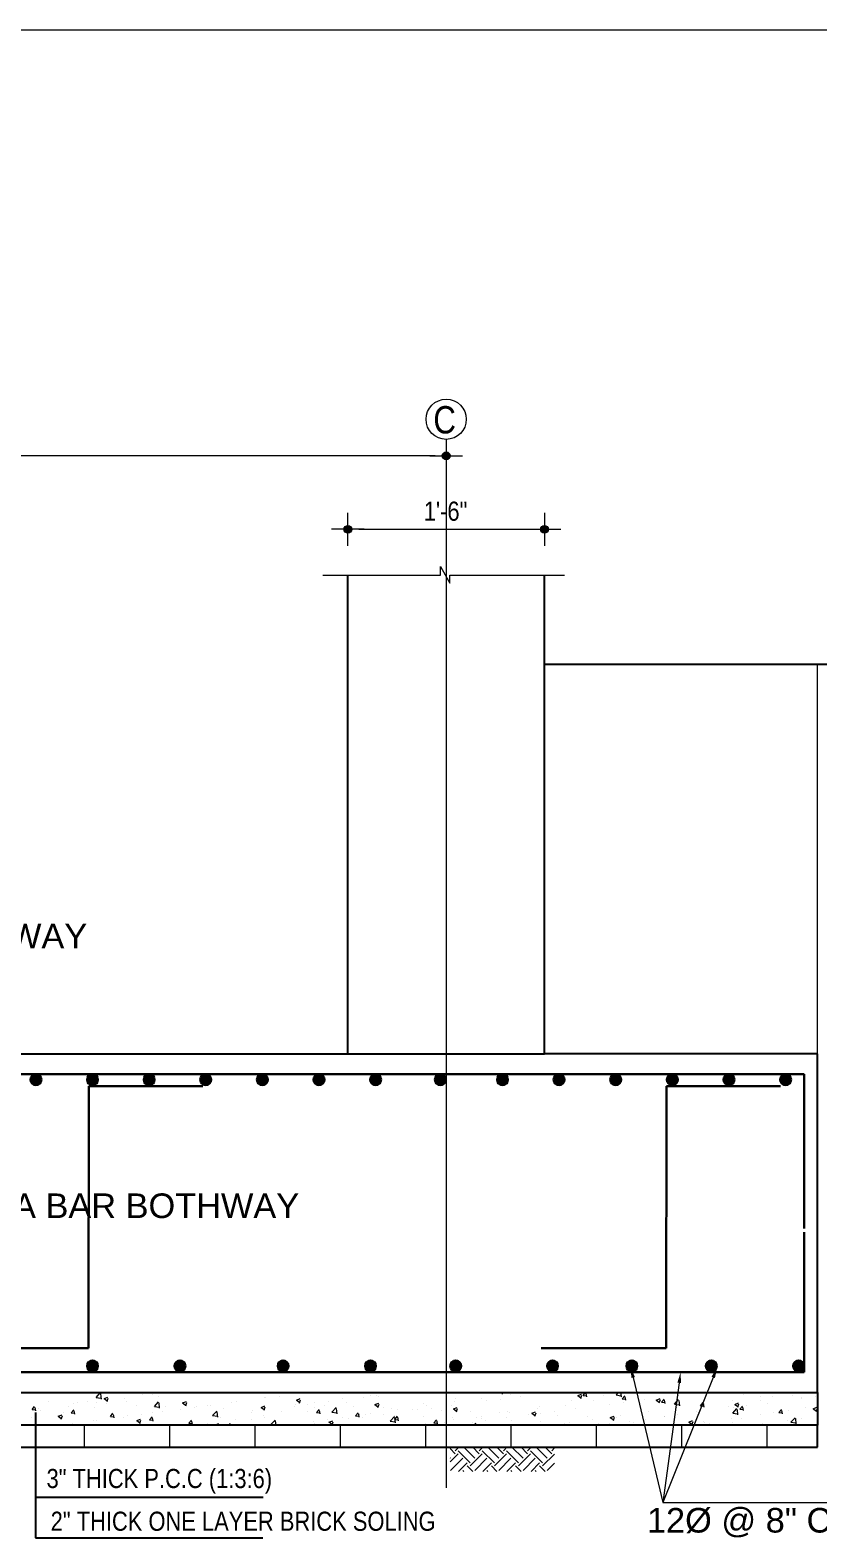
# Model space of a CAD drawing. Header units: inches. Extents: x 57837 to 133168, y 6972 to 27776.
# Drawn here: x 69598 to 69886, y 18331 to 18882 of the extents above; entities that cross this region are included whole.
import ezdxf

# ---------------------------------------------------------------- set-up
doc = ezdxf.new("R2010")
doc.units = ezdxf.units.IN
doc.header["$MEASUREMENT"] = 0
for name, color, linetype, lineweight in [('0.15L', 210, 'Continuous', 15), ('DIM', 2, 'Continuous', 13), ('HACTH', 153, 'Continuous', 5), ('HATCH', 74, 'Continuous', 5), ('ROD', 1, 'Continuous', 40), ('rod position', 1, 'Continuous', 30), ('wall line', 20, 'Continuous', 50)]:
    doc.layers.add(name, color=color, linetype=linetype, lineweight=lineweight)
doc.layers.add('elevation', color=3, linetype='Continuous')
doc.layers.add('text', color=255, linetype='Continuous')
doc.styles.add('Arial', font='arial.ttf', dxfattribs={"height": 6.5})
doc.styles.get("Standard").update_dxf_attribs({"font": 'ARIALN.TTF', "height": 7})

msp = doc.modelspace()

# ---------------------------------------------------------------- hatches: boundary and pattern name
at = {"lineweight": 13}
h = msp.add_hatch(color=256, dxfattribs=at)
edge = h.paths.add_edge_path()
edge.add_arc((69750.32, 18726.61), 1.42, 0, 360)
h = msp.add_hatch(color=256, dxfattribs=at)
edge = h.paths.add_edge_path()
edge.add_arc((69714.32, 18699.7), 1.42, 0, 360)
h = msp.add_hatch(color=256, dxfattribs=at)
edge = h.paths.add_edge_path()
edge.add_arc((69786.32, 18699.7), 1.42, 0, 360)
at = {"layer": 'ROD'}
h = msp.add_hatch(color=5, dxfattribs=at)
h.set_gradient(color1=(0, 0, 255), one_color=1, tint=1, name='SPHERICAL')
h.paths.add_polyline_path([(69602.07, 18498.25, 1), (69598.07, 18498.25, 1)])
h = msp.add_hatch(color=5, dxfattribs=at)
h.set_gradient(color1=(0, 0, 255), one_color=1, tint=1, name='SPHERICAL')
h.paths.add_polyline_path([(69622.8, 18498.25, 1), (69618.8, 18498.25, 1)])
h = msp.add_hatch(color=5, dxfattribs=at)
h.set_gradient(color1=(0, 0, 255), one_color=1, tint=1, name='SPHERICAL')
h.paths.add_polyline_path([(69643.54, 18498.25, 1), (69639.54, 18498.25, 1)])
h = msp.add_hatch(color=5, dxfattribs=at)
h.set_gradient(color1=(0, 0, 255), one_color=1, tint=1, name='SPHERICAL')
h.paths.add_polyline_path([(69664.27, 18498.25, 1), (69660.27, 18498.25, 1)])
h = msp.add_hatch(color=5, dxfattribs=at)
h.set_gradient(color1=(0, 0, 255), one_color=1, tint=1, name='SPHERICAL')
h.paths.add_polyline_path([(69685.01, 18498.25, 1), (69681.01, 18498.25, 1)])
h = msp.add_hatch(color=5, dxfattribs=at)
h.set_gradient(color1=(0, 0, 255), one_color=1, tint=1, name='SPHERICAL')
h.paths.add_polyline_path([(69705.74, 18498.25, 1), (69701.74, 18498.25, 1)])
h = msp.add_hatch(color=5, dxfattribs=at)
h.set_gradient(color1=(0, 0, 255), one_color=1, tint=1, name='SPHERICAL')
h.paths.add_polyline_path([(69726.47, 18498.25, 1), (69722.47, 18498.25, 1)])
h = msp.add_hatch(color=5, dxfattribs=at)
h.set_gradient(color1=(0, 0, 255), one_color=1, tint=1, name='SPHERICAL')
h.paths.add_polyline_path([(69750.21, 18498.25, 1), (69746.21, 18498.25, 1)])
h = msp.add_hatch(color=5, dxfattribs=at)
h.set_gradient(color1=(0, 0, 255), one_color=1, tint=1, name='SPHERICAL')
h.paths.add_polyline_path([(69772.94, 18498.25, 1), (69768.94, 18498.25, 1)])
h = msp.add_hatch(color=5, dxfattribs=at)
h.set_gradient(color1=(0, 0, 255), one_color=1, tint=1, name='SPHERICAL')
h.paths.add_polyline_path([(69793.68, 18498.25, 1), (69789.68, 18498.25, 1)])
h = msp.add_hatch(color=5, dxfattribs=at)
h.set_gradient(color1=(0, 0, 255), one_color=1, tint=1, name='SPHERICAL')
h.paths.add_polyline_path([(69814.41, 18498.25, 1), (69810.41, 18498.25, 1)])
h = msp.add_hatch(color=5, dxfattribs=at)
h.set_gradient(color1=(0, 0, 255), one_color=1, tint=1, name='SPHERICAL')
h.paths.add_polyline_path([(69835.14, 18498.25, 1), (69831.14, 18498.25, 1)])
h = msp.add_hatch(color=5, dxfattribs=at)
h.set_gradient(color1=(0, 0, 255), one_color=1, tint=1, name='SPHERICAL')
h.paths.add_polyline_path([(69855.88, 18498.25, 1), (69851.88, 18498.25, 1)])
h = msp.add_hatch(color=5, dxfattribs=at)
h.set_gradient(color1=(0, 0, 255), one_color=1, tint=1, name='SPHERICAL')
h.paths.add_polyline_path([(69876.61, 18498.25, 1), (69872.61, 18498.25, 1)])
h = msp.add_hatch(color=5, dxfattribs=at)
h.set_gradient(color1=(0, 0, 255), one_color=1, tint=1, name='SPHERICAL')
h.paths.add_polyline_path([(69622.8, 18393.48, 1), (69618.8, 18393.48, 1)])
h = msp.add_hatch(color=5, dxfattribs=at)
h.set_gradient(color1=(0, 0, 255), one_color=1, tint=1, name='SPHERICAL')
h.paths.add_polyline_path([(69654.8, 18393.48, 1), (69650.8, 18393.48, 1)])
h = msp.add_hatch(color=5, dxfattribs=at)
h.set_gradient(color1=(0, 0, 255), one_color=1, tint=1, name='SPHERICAL')
h.paths.add_polyline_path([(69692.61, 18393.48, 1), (69688.61, 18393.48, 1)])
h = msp.add_hatch(color=5, dxfattribs=at)
h.set_gradient(color1=(0, 0, 255), one_color=1, tint=1, name='SPHERICAL')
h.paths.add_polyline_path([(69724.61, 18393.48, 1), (69720.61, 18393.48, 1)])
h = msp.add_hatch(color=5, dxfattribs=at)
h.set_gradient(color1=(0, 0, 255), one_color=1, tint=1, name='SPHERICAL')
h.paths.add_polyline_path([(69755.83, 18393.48, 1), (69751.83, 18393.48, 1)])
h = msp.add_hatch(color=5, dxfattribs=at)
h.set_gradient(color1=(0, 0, 255), one_color=1, tint=1, name='SPHERICAL')
h.paths.add_polyline_path([(69791.27, 18393.48, 1), (69787.27, 18393.48, 1)])
h = msp.add_hatch(color=5, dxfattribs=at)
h.set_gradient(color1=(0, 0, 255), one_color=1, tint=1, name='SPHERICAL')
h.paths.add_polyline_path([(69820.32, 18393.48, 1), (69816.32, 18393.48, 1)])
h = msp.add_hatch(color=5, dxfattribs=at)
h.set_gradient(color1=(0, 0, 255), one_color=1, tint=1, name='SPHERICAL')
h.paths.add_polyline_path([(69849.38, 18393.48, 1), (69845.38, 18393.48, 1)])
h = msp.add_hatch(color=5, dxfattribs=at)
h.set_gradient(color1=(0, 0, 255), one_color=1, tint=1, name='SPHERICAL')
h.paths.add_polyline_path([(69881.38, 18393.48, 1), (69877.38, 18393.48, 1)])

# ---------------------------------------------------------------- linework, layer by layer
at = {"lineweight": 13}
for p, q in [((69750.32, 18732.61), (69750.32, 18720.61)), ((69744.32, 18726.61), (69756.32, 18726.61)), ((69714.32, 18693.7), (69714.32, 18705.7)), ((69786.32, 18705.7), (69786.32, 18693.7)), ((69720.32, 18699.7), (69708.32, 18699.7)), ((69780.32, 18699.7), (69792.32, 18699.7))]:
    msp.add_line(p, q, dxfattribs=at)
for centre in [(69750.32, 18726.61), (69714.32, 18699.7), (69786.32, 18699.7)]:
    msp.add_circle(centre, 1.42, dxfattribs=at)
at = {"layer": '0.15L', "lineweight": 18}
msp.add_circle((69750.32, 18739.98), 7.37, dxfattribs=at)
at = {"layer": 'DIM'}
for p, q in [((70374.39, 18882.41), (67752.73, 18882.41)), ((69746.32, 18726.61), (69084.78, 18726.61)), ((69718.32, 18699.7), (69782.32, 18699.7)), ((69705.19, 18682.89), (69748.29, 18682.89)), ((69748.29, 18682.89), (69748.29, 18686.04)), ((69748.29, 18686.04), (69751.69, 18680.02)), ((69751.69, 18680.02), (69751.69, 18682.89)), ((69751.69, 18682.89), (69793.63, 18682.89))]:
    msp.add_line(p, q, dxfattribs=at)
at = {"layer": 'DIM', "color": 3}
msp.add_line((69886.32, 18507.73), (69886.32, 18650.29), dxfattribs=at)
at = {"layer": 'DIM', "lineweight": 13}
for p, q in [((69818.79, 18389.23), (69829.72, 18343.52)), ((69848.11, 18389.26), (69829.72, 18343.52)), ((69835.65, 18387.25), (69829.72, 18343.52)), ((69829.72, 18343.52), (69912.96, 18343.52)), ((69829.72, 18343.52), (69912.96, 18343.52)), ((69829.72, 18343.52), (69912.96, 18343.52))]:
    msp.add_line(p, q, dxfattribs=at)
at = {"layer": 'DIM', "linetype": 'ByBlock', "lineweight": -3}
for p, q in [((69599.92, 18376.37), (69599.92, 18330.53)), ((69599.92, 18345.45), (69683.25, 18345.46)), ((69599.92, 18330.53), (69683.19, 18330.54))]:
    msp.add_line(p, q, dxfattribs=at)
at = {"layer": 'DIM', "lineweight": 13}
for points in [[(69818.14, 18389.07), (69817.86, 18393.12), (69819.44, 18389.38)], [(69834.99, 18387.34), (69836.18, 18391.21), (69836.31, 18387.16)], [(69847.49, 18389.51), (69849.6, 18392.97), (69848.73, 18389.01)]]:
    msp.add_solid(points, dxfattribs=at)
at = {"layer": 'elevation'}
for p, q in [((69714.32, 18507.73), (69714.32, 18682.89)), ((69786.32, 18507.73), (69786.32, 18682.89)), ((69786.32, 18650.29), (69950.09, 18650.29)), ((69116.78, 18507.73), (69714.32, 18507.73)), ((69714.32, 18507.73), (69786.32, 18507.73)), ((69886.32, 18507.73), (69786.32, 18507.73)), ((69886.32, 18383.73), (69886.32, 18507.73)), ((67907.78, 18383.73), (69886.32, 18383.73)), ((67907.78, 18383.73), (69886.32, 18383.73)), ((69886.32, 18383.73), (69886.32, 18371.73)), ((69886.31, 18371.73), (67907.78, 18371.73)), ((69886.32, 18371.73), (67907.78, 18371.73)), ((69886.32, 18363.73), (69886.31, 18371.73)), ((67907.78, 18363.73), (69886.32, 18363.73))]:
    msp.add_line(p, q, dxfattribs=at)
at = {"layer": 'HACTH', "lineweight": 0}
for p, q in [((69602.41, 18383.42), (69602.41, 18383.42)), ((69622.1, 18381.96), (69623.66, 18383.58)), ((69624.03, 18381.34), (69623.81, 18383.24)), ((69638.99, 18383.03), (69638.99, 18383.03)), ((69644, 18383.68), (69644, 18383.68)), ((69732.46, 18383.59), (69732.46, 18383.59)), ((69765.3, 18383.71), (69765.3, 18383.71)), ((69770.42, 18383.73), (69770.74, 18383.51)), ((69770.9, 18383.13), (69771.1, 18383.73)), ((69773.72, 18383.12), (69773.72, 18383.12)), ((69787.46, 18383.43), (69787.4, 18383.73)), ((69798.49, 18382.58), (69799.89, 18383.12)), ((69800.46, 18382.66), (69801.36, 18383.73)), ((69801.8, 18382.17), (69801.57, 18383.43)), ((69812.56, 18382.83), (69813.43, 18383.73)), ((69814.49, 18382.21), (69814.32, 18383.73)), ((69824.6, 18383.34), (69824.6, 18383.34)), ((69840.42, 18383.41), (69840.42, 18383.41)), ((69848.52, 18383.35), (69848.52, 18383.35)), ((69598.64, 18377.49), (69599.61, 18378.64)), ((69598.64, 18377.49), (69599.84, 18377.39)), ((69599.99, 18377), (69599.76, 18378.25)), ((69601.15, 18378.04), (69601.15, 18378.04)), ((69604.7, 18380.45), (69604.7, 18380.45)), ((69612.16, 18378.73), (69612.16, 18378.73)), ((69613.78, 18379.71), (69613.78, 18379.71)), ((69615.38, 18380), (69615.38, 18380)), ((69618.79, 18380.37), (69618.79, 18380.37)), ((69621.71, 18378.42), (69621.71, 18378.42)), ((69622.1, 18381.96), (69623.88, 18381.69)), ((69622.42, 18380.13), (69622.42, 18380.13)), ((69625.03, 18381.51), (69626.43, 18382.04)), ((69625.03, 18381.51), (69626.03, 18380.83)), ((69626.05, 18379.55), (69626.05, 18379.55)), ((69626.18, 18380.45), (69626.59, 18381.66)), ((69626.36, 18381.36), (69626.36, 18381.36)), ((69632.53, 18381.41), (69632.53, 18381.41)), ((69633.37, 18380.42), (69633.37, 18380.42)), ((69636.73, 18379.1), (69636.73, 18379.1)), ((69642.91, 18382.91), (69642.91, 18382.91)), ((69643.45, 18378.65), (69645, 18380.27)), ((69643.45, 18378.65), (69645.22, 18378.38)), ((69645.04, 18382.42), (69645.04, 18382.42)), ((69645.38, 18378.03), (69645.16, 18379.93)), ((69647.41, 18378.65), (69647.41, 18378.65)), ((69652.94, 18377.66), (69652.94, 18377.66)), ((69653.78, 18379.9), (69655.18, 18380.44)), ((69653.78, 18379.9), (69654.77, 18379.23)), ((69654.92, 18378.85), (69655.33, 18380.06)), ((69658.08, 18378.2), (69658.08, 18378.2)), ((69658.95, 18378.46), (69658.95, 18378.46)), ((69663.04, 18378.94), (69663.04, 18378.94)), ((69663.95, 18379.12), (69663.95, 18379.12)), ((69668.76, 18377.75), (69668.76, 18377.75)), ((69671.53, 18380.11), (69671.53, 18380.11)), ((69673.43, 18380.44), (69673.43, 18380.44)), ((69682.52, 18378.3), (69683.92, 18378.84)), ((69682.52, 18378.3), (69683.51, 18377.63)), ((69683.67, 18377.25), (69684.07, 18378.46)), ((69683.7, 18381.85), (69683.7, 18381.85)), ((69684.16, 18381.78), (69684.16, 18381.78)), ((69689.17, 18382.43), (69689.17, 18382.43)), ((69694.66, 18378.61), (69694.66, 18378.61)), ((69695.16, 18379.45), (69695.16, 18379.45)), ((69695.46, 18380.94), (69696.86, 18381.48)), ((69695.46, 18380.94), (69696.46, 18380.27)), ((69696.61, 18379.89), (69697.01, 18381.09)), ((69699.67, 18379.27), (69699.67, 18379.27)), ((69702.06, 18379.91), (69702.06, 18379.91)), ((69702.19, 18378.09), (69702.19, 18378.09)), ((69702.81, 18376.4), (69703.78, 18377.55)), ((69705.83, 18378.99), (69705.83, 18378.99)), ((69707.25, 18380.27), (69707.25, 18380.27)), ((69708.49, 18376.59), (69710.05, 18378.21)), ((69710.42, 18375.97), (69710.2, 18377.87)), ((69712.44, 18381.4), (69712.44, 18381.4)), ((69713.85, 18380.09), (69713.85, 18380.09)), ((69716.51, 18378.54), (69716.51, 18378.54)), ((69719.88, 18381.93), (69719.88, 18381.93)), ((69722.71, 18382.81), (69722.71, 18382.81)), ((69724.2, 18379.34), (69725.6, 18379.87)), ((69724.2, 18379.34), (69725.2, 18378.67)), ((69724.88, 18382.59), (69724.88, 18382.59)), ((69725.35, 18378.28), (69725.76, 18379.49)), ((69725.51, 18382.09), (69725.51, 18382.09)), ((69727.19, 18378.09), (69727.19, 18378.09)), ((69730.31, 18377.7), (69730.31, 18377.7)), ((69737.86, 18377.64), (69737.86, 18377.64)), ((69741.97, 18379.71), (69741.97, 18379.71)), ((69742.96, 18378.93), (69742.96, 18378.93)), ((69744.84, 18378.02), (69744.84, 18378.02)), ((69752.41, 18379.02), (69752.41, 18379.02)), ((69752.95, 18377.74), (69754.35, 18378.27)), ((69752.95, 18377.74), (69753.94, 18377.06)), ((69753.23, 18380.34), (69753.23, 18380.34)), ((69753.63, 18381.71), (69753.63, 18381.71)), ((69754.09, 18376.68), (69754.5, 18377.89)), ((69763.33, 18381.62), (69763.33, 18381.62)), ((69765.04, 18380.68), (69765.04, 18380.68)), ((69770.05, 18381.34), (69770.05, 18381.34)), ((69777.62, 18382.34), (69777.62, 18382.34)), ((69783.74, 18377.87), (69783.74, 18377.87)), ((69784.6, 18378.71), (69784.6, 18378.71)), ((69793.85, 18379.15), (69793.85, 18379.15)), ((69796.26, 18380.72), (69796.26, 18380.72)), ((69797.57, 18377.77), (69797.57, 18377.77)), ((69798.49, 18382.58), (69799.49, 18381.91)), ((69799.64, 18381.53), (69800.05, 18382.74)), ((69800.46, 18382.66), (69801.65, 18382.56)), ((69804.23, 18380.65), (69804.23, 18380.65)), ((69807.93, 18382.72), (69807.93, 18382.72)), ((69810.2, 18379.43), (69810.2, 18379.43)), ((69812.56, 18382.83), (69814.34, 18382.55)), ((69814.5, 18382.06), (69814.5, 18382.06)), ((69814.8, 18381.41), (69815.76, 18382.55)), ((69814.8, 18381.41), (69816, 18381.3)), ((69815.21, 18380.09), (69815.21, 18380.09)), ((69816.15, 18380.92), (69815.92, 18382.17)), ((69822.79, 18381.09), (69822.79, 18381.09)), ((69827.24, 18380.98), (69828.64, 18381.52)), ((69827.24, 18380.98), (69828.23, 18380.31)), ((69828.38, 18379.93), (69828.79, 18381.14)), ((69829.15, 18380.15), (69830.11, 18381.3)), ((69829.15, 18380.15), (69830.34, 18380.05)), ((69830.49, 18379.66), (69830.26, 18380.92)), ((69833.91, 18379.52), (69835.46, 18381.14)), ((69833.91, 18379.52), (69835.69, 18379.24)), ((69834.75, 18378.18), (69834.75, 18378.18)), ((69835.42, 18382.75), (69835.42, 18382.75)), ((69835.84, 18378.9), (69835.62, 18380.8)), ((69843.49, 18378.9), (69844.46, 18380.04)), ((69843.49, 18378.9), (69844.69, 18378.79)), ((69844.84, 18378.41), (69844.61, 18379.66)), ((69845.02, 18379.59), (69845.02, 18379.59)), ((69853.76, 18378.79), (69853.76, 18378.79)), ((69855.12, 18380.87), (69855.12, 18380.87)), ((69855.25, 18376.21), (69856.81, 18377.83)), ((69855.37, 18378.18), (69855.37, 18378.18)), ((69855.98, 18379.38), (69857.38, 18379.92)), ((69855.98, 18379.38), (69856.97, 18378.71)), ((69857.18, 18375.59), (69856.96, 18377.49)), ((69857.13, 18378.33), (69857.53, 18379.54)), ((69857.84, 18377.64), (69858.8, 18378.79)), ((69857.84, 18377.64), (69859.03, 18377.54)), ((69859.18, 18377.15), (69858.95, 18378.41)), ((69859.2, 18382.9), (69859.2, 18382.9)), ((69860.37, 18378.84), (69860.37, 18378.84)), ((69865.42, 18380.79), (69865.42, 18380.79)), ((69865.51, 18382.37), (69865.51, 18382.37)), ((69867.95, 18379.84), (69867.95, 18379.84)), ((69869.88, 18382.45), (69869.88, 18382.45)), ((69872.18, 18376.39), (69873.15, 18377.53)), ((69877.08, 18382.8), (69877.08, 18382.8)), ((69880.55, 18382), (69880.55, 18382)), ((69880.58, 18381.5), (69880.58, 18381.5)), ((69881.88, 18378.41), (69881.88, 18378.41)), ((69884.72, 18377.78), (69886.12, 18378.32)), ((69884.72, 18377.78), (69885.72, 18377.11)), ((69885.59, 18382.16), (69885.59, 18382.16)), ((69885.64, 18378.4), (69885.64, 18378.4)), ((69885.87, 18376.73), (69886.27, 18377.93)), ((69598.38, 18374.42), (69598.38, 18374.42)), ((69601.77, 18377.23), (69601.77, 18377.23)), ((69608.23, 18375.05), (69609.63, 18375.59)), ((69608.23, 18375.05), (69609.22, 18374.38)), ((69609.38, 18374), (69609.78, 18375.21)), ((69610.04, 18376.42), (69610.04, 18376.42)), ((69611.91, 18372.07), (69611.91, 18372.07)), ((69612.99, 18376.24), (69613.95, 18377.38)), ((69612.99, 18376.24), (69614.18, 18376.13)), ((69613.53, 18372.48), (69613.53, 18372.48)), ((69614.34, 18375.75), (69614.11, 18377)), ((69621.1, 18373.47), (69621.1, 18373.47)), ((69622.18, 18373.48), (69622.18, 18373.48)), ((69627.33, 18374.98), (69628.3, 18376.13)), ((69627.33, 18374.98), (69628.53, 18374.88)), ((69628.68, 18374.49), (69628.45, 18375.74)), ((69632.28, 18374.76), (69632.28, 18374.76)), ((69633.73, 18375.14), (69633.73, 18375.14)), ((69636.97, 18373.45), (69638.37, 18373.99)), ((69636.97, 18373.45), (69637.97, 18372.78)), ((69638.12, 18372.4), (69638.52, 18373.61)), ((69638.74, 18375.8), (69638.74, 18375.8)), ((69641.68, 18373.73), (69642.64, 18374.87)), ((69641.68, 18373.73), (69642.87, 18373.62)), ((69642.67, 18376.26), (69642.67, 18376.26)), ((69643.03, 18373.24), (69642.8, 18374.49)), ((69646.31, 18376.79), (69646.31, 18376.79)), ((69655.87, 18372.49), (69655.87, 18372.49)), ((69656.02, 18372.47), (69656.99, 18373.62)), ((69656.02, 18372.47), (69657.22, 18372.37)), ((69657.37, 18371.98), (69657.14, 18373.23)), ((69662.8, 18372.29), (69662.8, 18372.29)), ((69664.79, 18375.34), (69666.35, 18376.96)), ((69664.79, 18375.34), (69666.57, 18375.06)), ((69665.71, 18371.85), (69667.11, 18372.39)), ((69666.27, 18372.22), (69666.27, 18372.22)), ((69666.72, 18374.72), (69666.5, 18376.62)), ((69667.18, 18371.73), (69667.27, 18372.01)), ((69667.54, 18374.5), (69667.54, 18374.5)), ((69670.8, 18371.73), (69671.33, 18372.36)), ((69671.53, 18371.73), (69671.49, 18371.98)), ((69673.19, 18373.79), (69673.19, 18373.79)), ((69678.9, 18373.89), (69678.9, 18373.89)), ((69679.2, 18376.5), (69679.2, 18376.5)), ((69679.44, 18377.29), (69679.44, 18377.29)), ((69683.45, 18375.19), (69683.45, 18375.19)), ((69683.9, 18374.55), (69683.9, 18374.55)), ((69683.99, 18372.11), (69683.99, 18372.11)), ((69686.14, 18372.03), (69687.69, 18373.65)), ((69686.14, 18372.03), (69687.91, 18371.75)), ((69688.03, 18371.73), (69687.85, 18373.31)), ((69690.11, 18376.84), (69690.11, 18376.84)), ((69699.38, 18376.76), (69699.38, 18376.76)), ((69701.81, 18373.25), (69701.81, 18373.25)), ((69701.98, 18372.38), (69701.98, 18372.38)), ((69702.81, 18376.4), (69704.01, 18376.3)), ((69704.16, 18375.91), (69703.93, 18377.17)), ((69706.98, 18373.7), (69706.98, 18373.7)), ((69707.4, 18372.89), (69708.8, 18373.42)), ((69707.4, 18372.89), (69708.39, 18372.22)), ((69708.49, 18376.59), (69710.27, 18376.31)), ((69708.55, 18371.83), (69708.95, 18373.04)), ((69710.05, 18376.31), (69710.05, 18376.31)), ((69712.2, 18374.75), (69712.2, 18374.75)), ((69714.62, 18374.05), (69714.62, 18374.05)), ((69717.16, 18375.15), (69718.12, 18376.3)), ((69717.16, 18375.15), (69718.35, 18375.04)), ((69718.51, 18374.66), (69718.28, 18375.91)), ((69718.64, 18375.7), (69718.64, 18375.7)), ((69719.62, 18374.7), (69719.62, 18374.7)), ((69720.73, 18375.86), (69720.73, 18375.86)), ((69722.47, 18376.15), (69722.47, 18376.15)), ((69727.2, 18375.7), (69727.2, 18375.7)), ((69729.83, 18373.28), (69731.39, 18374.9)), ((69729.83, 18373.28), (69731.61, 18373)), ((69731.4, 18375.41), (69731.4, 18375.41)), ((69731.5, 18373.89), (69732.47, 18375.04)), ((69731.5, 18373.89), (69732.7, 18373.79)), ((69731.77, 18372.66), (69731.54, 18374.56)), ((69732.57, 18377.44), (69732.57, 18377.44)), ((69732.85, 18373.4), (69732.62, 18374.66)), ((69739.83, 18377.36), (69739.83, 18377.36)), ((69742.08, 18374.95), (69742.08, 18374.95)), ((69742.72, 18372.28), (69742.72, 18372.28)), ((69745.85, 18372.64), (69746.81, 18373.79)), ((69745.85, 18372.64), (69747.05, 18372.53)), ((69747.2, 18372.15), (69746.97, 18373.4)), ((69748.54, 18377.19), (69748.54, 18377.19)), ((69749.61, 18372.71), (69749.61, 18372.71)), ((69752.76, 18374.5), (69752.76, 18374.5)), ((69752.98, 18373.69), (69752.98, 18373.69)), ((69759.22, 18376.74), (69759.22, 18376.74)), ((69759.78, 18372.8), (69759.78, 18372.8)), ((69760.49, 18371.73), (69761.16, 18372.53)), ((69761.27, 18374.71), (69761.27, 18374.71)), ((69761.39, 18371.73), (69761.31, 18372.15)), ((69763.09, 18374.97), (69763.09, 18374.97)), ((69763.43, 18374.05), (69763.43, 18374.05)), ((69764.79, 18373.45), (69764.79, 18373.45)), ((69769.89, 18376.29), (69769.89, 18376.29)), ((69772.36, 18374.45), (69772.36, 18374.45)), ((69772.94, 18376.71), (69772.94, 18376.71)), ((69773.47, 18376.47), (69773.47, 18376.47)), ((69774.11, 18373.6), (69774.11, 18373.6)), ((69780.57, 18375.84), (69780.57, 18375.84)), ((69781.69, 18376.13), (69783.09, 18376.67)), ((69781.69, 18376.13), (69782.68, 18375.46)), ((69782.84, 18375.08), (69783.24, 18376.29)), ((69784.79, 18373.15), (69784.79, 18373.15)), ((69784.99, 18376.12), (69784.99, 18376.12)), ((69790, 18376.77), (69790, 18376.77)), ((69791.25, 18375.39), (69791.25, 18375.39)), ((69793.6, 18372.5), (69793.6, 18372.5)), ((69795.46, 18372.7), (69795.46, 18372.7)), ((69801.92, 18374.93), (69801.92, 18374.93)), ((69803.99, 18374), (69803.99, 18374)), ((69806.14, 18372.25), (69806.14, 18372.25)), ((69809.95, 18372.21), (69809.95, 18372.21)), ((69810.43, 18374.53), (69811.83, 18375.07)), ((69810.43, 18374.53), (69811.43, 18373.86)), ((69811.58, 18373.48), (69811.98, 18374.69)), ((69812.6, 18374.48), (69812.6, 18374.48)), ((69814.26, 18375.4), (69814.26, 18375.4)), ((69817.52, 18373.2), (69817.52, 18373.2)), ((69818.76, 18372.79), (69818.76, 18372.79)), ((69823.28, 18374.03), (69823.28, 18374.03)), ((69824.36, 18376.68), (69824.36, 18376.68)), ((69830.16, 18374.87), (69830.16, 18374.87)), ((69830.43, 18374.79), (69830.43, 18374.79)), ((69833.95, 18373.58), (69833.95, 18373.58)), ((69835.16, 18375.52), (69835.16, 18375.52)), ((69839.17, 18372.93), (69840.57, 18373.47)), ((69839.17, 18372.93), (69840.17, 18372.26)), ((69840.32, 18371.88), (69840.73, 18373.09)), ((69842.09, 18376.79), (69842.09, 18376.79)), ((69842.74, 18376.52), (69842.74, 18376.52)), ((69844.63, 18373.13), (69844.63, 18373.13)), ((69844.77, 18372.93), (69844.77, 18372.93)), ((69846.88, 18372.4), (69846.88, 18372.4)), ((69854.88, 18374.21), (69854.88, 18374.21)), ((69855.25, 18376.21), (69857.03, 18375.93)), ((69855.3, 18372.68), (69855.3, 18372.68)), ((69858.55, 18374.4), (69858.55, 18374.4)), ((69862.69, 18371.95), (69862.69, 18371.95)), ((69865.26, 18375.71), (69865.26, 18375.71)), ((69865.98, 18372.23), (69865.98, 18372.23)), ((69870.21, 18376.4), (69870.21, 18376.4)), ((69872.18, 18376.39), (69873.38, 18376.28)), ((69873.53, 18375.9), (69873.3, 18377.15)), ((69875.32, 18373.62), (69875.32, 18373.62)), ((69875.53, 18377.12), (69875.53, 18377.12)), ((69876.6, 18372.9), (69878.15, 18374.52)), ((69876.6, 18372.9), (69878.38, 18372.62)), ((69878.53, 18372.28), (69878.31, 18374.18)), ((69880.33, 18374.27), (69880.33, 18374.27)), ((69608.52, 18371.82), (69608.52, 18371.82)), ((69665.71, 18371.85), (69665.89, 18371.73)), ((69737.31, 18371.73), (69737.54, 18371.82)), ((69816.82, 18371.8), (69816.82, 18371.8)), ((69868.97, 18371.73), (69869.32, 18371.87)), ((69876.66, 18371.78), (69876.66, 18371.78)), ((69885.39, 18371.74), (69885.39, 18371.74))]:
    msp.add_line(p, q, dxfattribs=at)
at = {"layer": 'HACTH', "color": 3}
for p, q in [((69617.9, 18363.73), (69617.9, 18371.73)), ((69649.15, 18363.73), (69649.15, 18371.73)), ((69680.4, 18363.73), (69680.4, 18371.73)), ((69711.65, 18363.73), (69711.65, 18371.73)), ((69742.9, 18363.73), (69742.9, 18371.73)), ((69774.15, 18363.73), (69774.15, 18371.73)), ((69805.4, 18363.73), (69805.4, 18371.73)), ((69836.65, 18363.73), (69836.65, 18371.73)), ((69867.9, 18363.73), (69867.9, 18371.73))]:
    msp.add_line(p, q, dxfattribs=at)
at = {"layer": 'HATCH', "linetype": 'Continuous'}
for p, q in [((69753.6, 18361.31), (69751.72, 18363.19)), ((69751.72, 18358.32), (69754.71, 18361.31)), ((69753.6, 18362.41), (69755.02, 18363.83)), ((69759.13, 18357.99), (69754.71, 18362.41)), ((69760.78, 18359.65), (69756.61, 18363.83)), ((69759.13, 18356.89), (69763.55, 18361.31)), ((69762.44, 18361.31), (69759.92, 18363.83)), ((69762.44, 18362.41), (69763.86, 18363.83)), ((69767.97, 18357.99), (69763.55, 18362.41)), ((69769.62, 18359.65), (69765.45, 18363.83)), ((69767.97, 18356.89), (69772.38, 18361.31)), ((69771.28, 18361.31), (69768.76, 18363.83)), ((69771.28, 18362.41), (69772.69, 18363.83)), ((69776.8, 18357.99), (69772.38, 18362.41)), ((69778.46, 18359.65), (69774.29, 18363.83)), ((69776.8, 18356.89), (69781.22, 18361.31)), ((69780.12, 18361.31), (69777.6, 18363.83)), ((69780.12, 18362.41), (69781.53, 18363.83)), ((69785.64, 18357.99), (69781.22, 18362.41)), ((69787.3, 18359.65), (69783.12, 18363.83)), ((69785.64, 18356.89), (69789.98, 18361.22)), ((69788.96, 18361.31), (69786.44, 18363.83)), ((69788.96, 18362.41), (69789.98, 18363.43)), ((69751.95, 18359.65), (69751.72, 18359.88)), ((69751.95, 18355.23), (69756.36, 18359.65)), ((69754.89, 18354.86), (69758.02, 18357.99)), ((69760.05, 18354.86), (69758.02, 18356.89)), ((69760.78, 18355.23), (69765.2, 18359.65)), ((69763.73, 18354.86), (69766.86, 18357.99)), ((69768.89, 18354.86), (69766.86, 18356.89)), ((69769.62, 18355.23), (69774.04, 18359.65)), ((69772.57, 18354.86), (69775.7, 18357.99)), ((69777.73, 18354.86), (69775.7, 18356.89)), ((69778.46, 18355.23), (69782.88, 18359.65)), ((69781.41, 18354.86), (69784.54, 18357.99)), ((69786.57, 18354.86), (69784.54, 18356.89)), ((69787.3, 18355.23), (69789.98, 18357.91)), ((69756.73, 18354.86), (69756.36, 18355.23)), ((69765.57, 18354.86), (69765.2, 18355.23)), ((69774.41, 18354.86), (69774.04, 18355.23)), ((69783.25, 18354.86), (69782.88, 18355.23))]:
    msp.add_line(p, q, dxfattribs=at)
at = {"layer": 'rod position'}
for p, q in [((67912.79, 18500.25), (69881.37, 18500.25)), ((69881.37, 18500.25), (69881.37, 18443.72)), ((69881.37, 18391.21), (69881.37, 18442.43)), ((67912.79, 18391.21), (69881.37, 18391.21))]:
    msp.add_line(p, q, dxfattribs=at)
at = {"layer": 'rod position', "color": 4}
for p, q in [((69619.46, 18495.81), (69619.35, 18399.93)), ((69661.16, 18495.81), (69619.46, 18495.81)), ((69831.04, 18495.81), (69830.93, 18399.93)), ((69872.74, 18495.81), (69831.04, 18495.81)), ((69619.35, 18399.93), (69573.53, 18399.93)), ((69830.93, 18399.93), (69785.11, 18399.93))]:
    msp.add_line(p, q, dxfattribs=at)
at = {"layer": 'rod position'}
for centre in [(69600.07, 18498.25), (69620.8, 18498.25), (69641.54, 18498.25), (69662.27, 18498.25), (69683.01, 18498.25), (69703.74, 18498.25), (69724.47, 18498.25), (69748.21, 18498.25), (69770.94, 18498.25), (69791.68, 18498.25), (69812.41, 18498.25), (69833.14, 18498.25), (69853.88, 18498.25), (69874.61, 18498.25), (69620.8, 18393.48), (69652.8, 18393.48), (69690.61, 18393.48), (69722.61, 18393.48), (69753.83, 18393.48), (69789.27, 18393.48), (69818.32, 18393.48), (69847.38, 18393.48), (69879.38, 18393.48)]:
    msp.add_circle(centre, 2, dxfattribs=at)
at = {"layer": 'wall line', "color": 3, "lineweight": 0}
msp.add_line((69750.32, 18732.61), (69750.32, 18348.83), dxfattribs=at)

# ---------------------------------------------------------------- texts
at = {"layer": 'DIM'}
msp.add_text('1\'-6"', height=7, dxfattribs=at).set_placement((69742.1, 18702.83))
at = {"layer": 'text'}
for s, height, p in [('C', 10, (69745.62, 18734.79)), (' 3" THICK P.C.C (1:3:6)', 7, (69601.74, 18348.76)), ('2" THICK ONE LAYER BRICK SOLING', 7, (69605.47, 18333.12))]:
    msp.add_text(s, height=height, dxfattribs=at).set_placement(p)
at = {"layer": 'text', "color": 3, "style": 'Arial'}
for s, p in [('16Ø @ 8" C/C THROUGH OUT BOTH WAY', (69371.14, 18546.32)), ('16Ø @ 8" C/C EXTRA BAR BOTHWAY', (69474.58, 18447.6)), ('12Ø @ 8" C/C EXTRA', (69823.83, 18332.47))]:
    msp.add_text(s, height=9, rotation=360, dxfattribs=at).set_placement(p)

doc.saveas('drawing.dxf')
